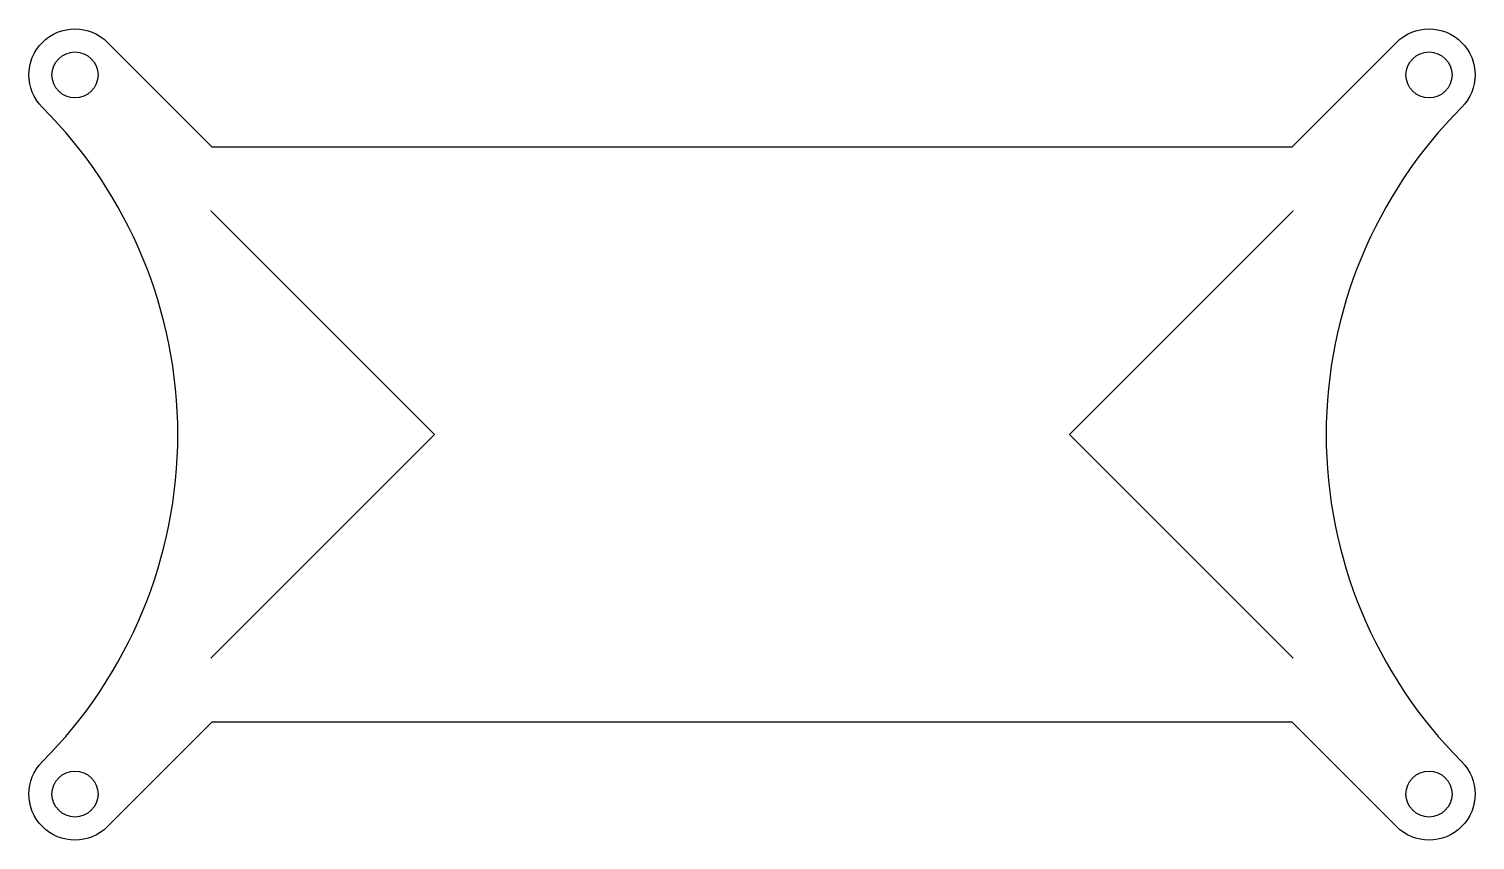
# Model space of a CAD drawing. Header units: millimetres. Extents: x -50 to 50, y -28 to 28.
import ezdxf

# ---------------------------------------------------------------- set-up
doc = ezdxf.new("R2010")
doc.units = ezdxf.units.MM
doc.layers.get('0').update_dxf_attribs({"linetype": 'CONTINUOUS'})

msp = doc.modelspace()

# ---------------------------------------------------------------- linework, layer by layer
for p, q in [((-22.07, 0), (-37.63, 15.56)), ((22.07, 0), (37.63, 15.56)), ((-22.07, 0), (-37.63, -15.56)), ((22.07, 0), (37.63, -15.56))]:
    msp.add_line(p, q)
msp.add_lwpolyline([(37.55, -20), (-37.55, -20), (-44.81, -27.26, -1), (-49.34, -22.74), (-49.34, -22.74, 0.414214), (-49.34, 22.74), (-49.34, 22.74, -1), (-44.81, 27.26), (-37.55, 20), (37.55, 20), (44.81, 27.26, -1), (49.34, 22.74), (49.34, 22.74, 0.414214), (49.34, -22.74), (49.34, -22.74, -1), (44.81, -27.26)], format="xyb", close=True)
for centre in [(-47.07, 25), (47.07, 25), (-47.07, -25), (47.07, -25)]:
    msp.add_circle(centre, 1.6)

doc.saveas('drawing.dxf')
